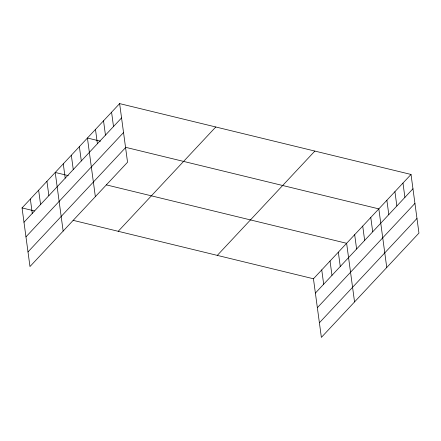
<?xml version="1.0" encoding="UTF-8"?>
<svg xmlns="http://www.w3.org/2000/svg" width="441" height="441" viewBox="0 0 441 441"><rect width="100%" height="100%" fill="white"/><g stroke="black" fill="none" stroke-linecap="round" stroke-linejoin="round"><path stroke-width="0.66" d="M119.627 103.607L127.548 162.233L29.977 266.546L22.05 207.92L119.627 103.607L411.023 174.454L418.95 233.08L321.373 337.393L313.452 278.767L411.023 174.454M23.985 222.231L121.562 117.918M25.964 236.856L123.535 132.543M27.998 251.921L125.575 147.608M118.21 231.299L215.787 126.986M217.286 255.389L314.863 151.076M315.387 293.083L412.958 188.77M317.36 307.702L414.937 203.389M319.4 322.768L416.971 218.46M100.509 141.208L87.423 138.027L95.35 196.653M125.365 147.255L378.825 208.88L386.751 267.505M68.311 175.634L55.224 172.453L63.151 231.078M106.248 184.856L346.626 243.3L354.553 301.925M22.05 207.92L34.481 210.941M73.074 220.324L313.452 278.767M402.975 183.065L404.91 197.375M394.927 191.67L396.861 205.98M386.873 200.275L388.808 214.585M370.776 217.485L372.711 231.795M362.723 226.09L364.657 240.406M354.674 234.695L356.609 249.011M338.33 252.169L340.265 266.48M330.039 261.033L331.974 275.349M321.743 269.903L323.677 284.213M111.573 112.212L113.508 126.523M103.525 120.817L105.46 135.128M95.477 129.422L97.411 143.738M79.374 146.638L81.309 160.948M71.326 155.243L73.261 169.553M63.272 163.848L65.213 178.158M46.933 181.317L48.868 195.633M38.637 190.187L40.572 204.497M30.346 199.051L32.281 213.367"/></g></svg>
